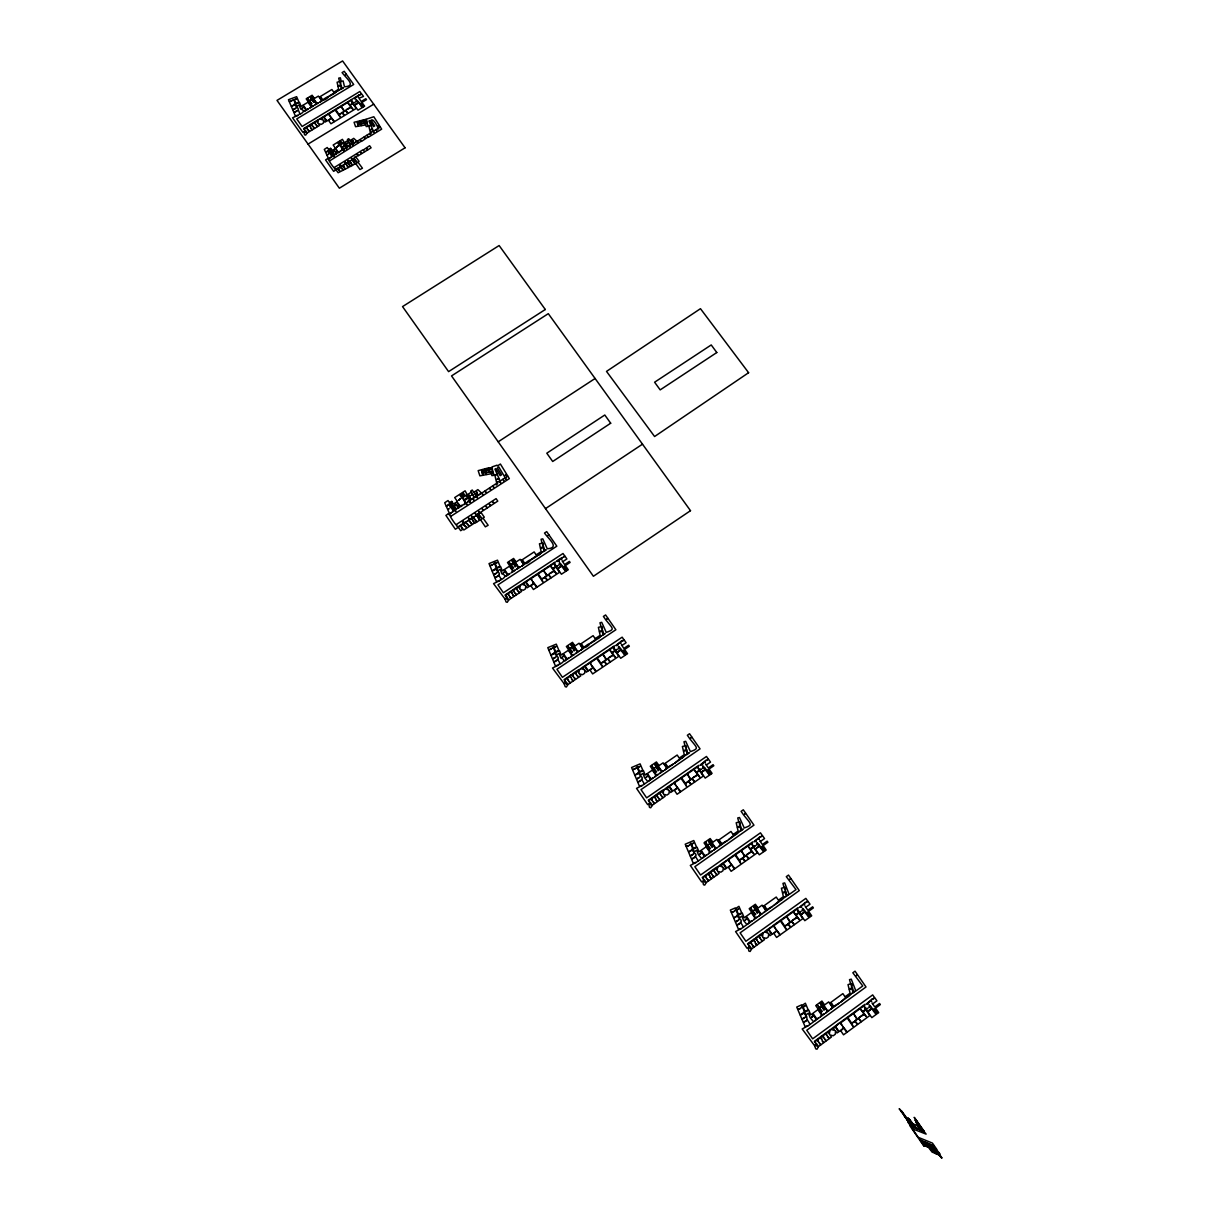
<?xml version="1.0" encoding="UTF-8"?>
<svg xmlns="http://www.w3.org/2000/svg" width="1219" height="1219" viewBox="0 0 1219 1219"><rect width="100%" height="100%" fill="white"/><g stroke="black" fill="none" stroke-linecap="round" stroke-linejoin="round"><path stroke-width="1.5" d="M750.584 907.683L755.384 904.269L757.73 907.683L755.643 906.037L753.647 906.586L755.155 909.374L754.271 910.014L755.46 909.831L757.258 913.229L757.913 912.757L754.332 907.561L755.521 906.707L760.61 914.098L758.827 916.139L762.942 913.214L760.976 913.915L757.289 908.582L762.104 905.153L765.791 910.486L763.81 912.589L766.385 910.745L763.307 906.281L763.932 905.824L766.827 910.441L772.937 906.083L767.025 909.526L764.283 905.565L776.229 897.047L778.971 901.009L773.715 905.519L780.648 900.582L778.758 899.942L783.39 896.635L782.552 893.07L785.524 892.46L786.255 895.858C782.796 899.287 792.06 892.247 786.834 895.447L785.874 891.379L782.415 892.476L781.425 888.224L784.442 887.447C784.975 894.396 786.727 886.716 783.924 887.097L782.948 883.348L784.701 882.906L789.181 894.487L796.022 889.611L786.301 876.644L788.495 875.074L790.704 878.259L789.836 879.478L790.979 878.655L799.283 890.601L740.116 932.84L745.891 941.281L805.85 898.388L807.542 900.841L806.277 902.487L807.968 901.283L809.995 904.193L806.14 906.951L805.21 906.448L807.847 910.243L812.616 906.814L813.363 907.911L808.608 911.324L811.686 915.789L810.742 916.475L807.648 912.01L806.993 912.482L810.361 916.658L809.401 917.343L804.799 910.73L804.525 911.797L809.157 917.572L804.814 920.68L799.283 912.681L800.853 911.568L798.506 911.492L797.5 910.044L798.11 907.606L773.014 925.556L775.177 928.269L774.019 925.571L780.404 921.015L786.026 929.168L784.975 926.364L787.687 924.413L784.67 925.922L780.983 920.589L797.196 908.993L798.216 912.01L799.39 912.147L795.885 914.661L793.904 912.604L796.997 917.084L792.35 920.421L797.241 917.572L799.359 919.675L796.129 915.027L798.948 913.016L802.833 918.623L794.483 924.611L791.451 921.061L794.102 924.886L790.918 927.171L787.794 923.682L790.445 927.507L780.358 934.744L775.589 928.863L779.886 935.095L776.594 937.441L773.928 933.571L776.229 931.24L772.13 934.181L768.778 929.335C781.592 919.705 759.483 934.653 765.075 931.971L767.68 933.068L766.751 930.783L768.366 929.625L771.718 934.47L770.103 935.628L768.64 933.495L768.427 936.832L766.309 938.356L763.064 937.487L764.542 939.62L762.667 940.961L760.747 939.148L762.225 941.281L759.605 943.156L757.685 941.342L759.163 943.476L757.197 944.877L755.262 943.079L756.725 945.228L754.241 947.011L752.352 945.167L753.814 947.3L751.681 948.839L749.822 946.142L748.42 947.148L751.407 949.327L750.142 951.475L748.893 951.125L748.161 947.91L746.973 948.199L735.575 931.56L741.655 928.406L738.409 929.137L736.885 925.541L740.238 923.164L736.657 925.008L735.514 922.326L738.577 920.132L735.27 921.747L733.808 918.288L736.261 916.52L733.548 917.663L731.4 912.604L734.051 911.446L731.217 912.193L730.333 910.09L735.133 907.987L735.438 908.688L738.912 906.326L741.701 912.863L738.424 914.235L736.733 910.273L738.729 908.917L736.55 909.862L736.215 909.069L734.646 910.684L736.215 910.502L737.952 914.54L736.566 915.515L739.659 918.623C737.83 920.04 741.929 918.44 741.182 921.777L740.497 922.265L743.24 926.608L742.508 927.781L746.973 924.596L743.544 920.497L741.899 916.079L739.674 917.709L738.013 915.179L742.356 913.229L744.154 917.785L745.815 916.597L746.866 918.136L745.022 920.177L747.171 918.654L749.502 922.036L747.719 924.078L752.367 920.756L750.051 921.625L746.348 916.231L751.315 912.681L755.033 918.075L753.388 920.025L757.913 916.795L755.506 917.724L754.012 915.545L755.689 914.357L753.19 911.446L753.723 910.41L752.885 911.004L751.681 909.923L752.58 911.218L751.483 911.995L749.213 908.704L750.31 907.926L751.513 909.008L750.614 907.698M705.405 841.887L710.174 838.535L712.505 841.902L710.433 840.272L708.452 840.805L709.93 843.563L709.047 844.188L710.235 844.005L712.003 847.373L712.658 846.915L709.123 841.78L710.311 840.942L715.34 848.226L713.557 850.252L717.671 847.357L715.705 848.058L712.064 842.786L716.879 839.419L720.52 844.691L718.54 846.748L721.115 844.95L718.067 840.531L718.692 840.089L721.557 844.645L727.652 840.348L721.739 843.731L719.042 839.83L730.973 831.449L733.67 835.35L728.429 839.8L735.362 834.939L733.488 834.299L738.104 831.053L737.297 827.533L740.238 826.939L740.954 830.291C737.495 833.674 746.759 826.741 741.533 829.88L740.603 825.888L737.16 826.954L736.185 822.749L739.202 822.002C739.689 828.859 741.457 821.271 738.684 821.636L737.724 817.949L739.476 817.507L744.26 827.975C753.418 824.654 751.117 824.471 743.56 814.871L741.106 811.336L743.3 809.797L745.479 812.951L744.611 814.14L745.754 813.332L753.952 825.141L694.845 866.694L700.559 875.013L760.443 832.836L762.134 835.259L760.854 836.874L762.545 835.685L764.542 838.565L760.702 841.278L759.772 840.775L762.378 844.523L767.132 841.156L767.894 842.253L763.124 845.605L766.172 850.009L765.227 850.679L762.18 846.276L761.525 846.748L764.846 850.862L763.902 851.548L759.346 845.011L759.056 846.062L763.643 851.761L759.315 854.824L753.845 846.931L755.399 845.818L753.068 845.742L752.077 844.31L752.687 841.902L727.621 859.563L729.77 862.244L728.627 859.578L735.011 855.098L740.573 863.143L739.522 860.385L742.249 858.466L739.217 859.944L735.59 854.687L751.788 843.274L752.778 846.26L753.936 846.382L750.447 848.866L748.496 846.839L751.544 851.258L746.897 854.534L751.773 851.731L753.875 853.818L750.691 849.232L753.51 847.251L757.349 852.782L748.999 858.679L745.998 855.159L748.618 858.953L745.434 861.208L742.356 857.734L744.977 861.528L734.889 868.659L730.166 862.823L734.417 868.979L731.141 871.311L728.505 867.486L730.79 865.185L726.692 868.08L723.385 863.281C736.2 853.818 714.105 868.522 719.698 865.886L722.288 866.968L721.374 864.698L722.989 863.57L726.295 868.37L724.68 869.497L723.233 867.395L723.004 870.686L720.886 872.179L717.671 871.311L719.119 873.429L717.26 874.739L715.355 872.941L716.802 875.059L714.197 876.903L712.292 875.105L713.74 877.223L711.789 878.594L709.869 876.827L711.317 878.929L708.818 880.697L706.959 878.869L708.407 880.987L706.273 882.495L704.445 879.828L703.043 880.819L706.014 882.967L704.734 885.101L703.485 884.75L702.784 881.566L701.595 881.84L690.32 865.414L696.399 862.305L693.169 863.037L691.661 859.486L695.013 857.14L691.432 858.938L690.32 856.302L693.382 854.153L690.076 855.738L688.628 852.31L691.097 850.588L688.385 851.7L686.267 846.702L688.918 845.559L686.099 846.291L685.215 844.218L693.779 840.531L696.521 846.992L693.261 848.333L691.584 844.417L693.581 843.076L691.417 844.005L691.082 843.228L689.512 844.828L691.082 844.645L692.773 848.622L691.402 849.582L694.464 852.66C692.636 854.047 696.719 852.477 695.958 855.768L695.287 856.241L697.984 860.538L697.253 861.711L701.717 858.572L698.319 854.519L696.704 850.146L694.495 851.761L692.849 849.247L697.161 847.342L698.944 851.837L700.59 850.679L701.626 852.188L699.797 854.214L701.946 852.706L704.247 856.043L702.449 858.054L707.096 854.793L704.78 855.647L701.123 850.313L706.106 846.824L709.763 852.142L708.132 854.062L712.643 850.892L710.25 851.807L708.757 849.643L710.433 848.47L707.965 845.605L708.498 844.584L706.471 844.112L709.443 848.424L708.361 849.186L704.033 842.893L705.115 842.131L706.304 843.198L705.42 841.902M545.502 508.613L642.504 444.173M498.205 441.811L595.101 378.484M368.641 126.273L370.698 124.963L368.946 121.062L369.799 120.59L373.532 126.593L374.751 125.892L371.125 120.148C373.989 117.618 380.343 131.987 377.6 128.635L376.138 129.519L376.808 131.027L375.848 129.702L373.41 131.195C376.381 134.06 370.713 131.256 373.334 130.829L372.496 128.985L370.698 129.854L372.298 128.544L370.85 125.298L368.946 126.471L370.378 132.642C373.212 129.092 369.951 137.168 369.723 133.45L366.965 135.172L367.894 136.482M359.742 139.682L357.457 141.114L358.02 142.516L357.152 141.297L356.238 141.861L356.695 141.038L353.723 138.356L350.584 140.322L351.941 143.141L348.725 138.707L347.43 139.499L350.005 143.994L348.954 142.501L348.055 143.05L347.628 140.657L344.307 142.684L342.417 139.347L340.375 140.596L342.356 143.385C346.44 141.907 339.583 146.234 340.01 140.825L337.876 142.135C342.189 143.705 338.973 147.042 339.339 145.213L337.358 142.44L333.168 145.015L335.134 147.789C337.084 147.316 330.974 152.954 330.486 148.108L331.492 150.501L328.917 149.008L330.699 150.988L330.212 151.705L328.536 150.745L329.145 152.345L327.027 151.232L329.023 150.028L327.225 147.514L324.3 149.404L325.549 152.131L326.753 151.842L325.702 152.466L326.768 154.798L328.17 154.417L326.936 155.163L328.399 158.348L330.227 157.754L328.383 159.704L327.591 158.592L325.564 159.933L333.656 171.33L335.697 170.081L334.875 168.923L335.819 169.411C338.577 167.079 339.827 167.232 341.442 167.186L343.347 169.852L339.888 167.445L338.272 168.435L339.705 171.056L337.968 168.618L336.033 169.791L338.135 172.732L348.116 167.689L346.211 164.184L348.527 167.445L350.097 166.47L348.223 162.935L350.737 166.485L352.276 165.555L350.173 161.777L352.672 165.296L354.82 163.986L352.657 160.222L355.186 163.757L357.076 162.599L355.902 163.773L359.971 169.532L362.454 168.222L357.914 162.097L359.087 161.38L356.222 157.464C352.672 157.769 354.912 156.733 358.249 155.758L357.228 154.341L358.645 155.514L361.632 153.67L360.626 152.268L361.997 153.442L364.588 151.842L363.582 150.455M366.629 135.385L364.131 136.939L365.045 138.219L363.719 137.214L360.108 139.454L360.992 140.703M365.014 151.583L367.696 149.922L366.721 148.535L368.138 149.647L371.094 147.819L369.616 145.716L363.689 149.739M363.064 149.739L334.387 167.414C336.139 171.407 326.494 157.921 329.785 160.786L360.961 141.374M367.894 137.137L361.51 141.434M368.428 137.214L381.669 129.138L380.298 126.989L378.88 127.843L380.115 126.685L379.383 125.527L377.981 126.38L379.109 125.085L373.822 116.75L366.294 119.203L366.98 121.397M308.041 144.116L373.7 104.194M307.508 98.023L312.11 95.234L314.182 98.145L312.293 96.728L310.403 97.154L311.698 99.516L310.845 100.034L311.973 99.897L314.152 102.396L310.997 97.977L312.155 97.291L316.62 103.554C310.175 107.927 322.898 100.522 316.97 103.417L313.74 98.876L318.372 96.088L321.603 100.613L319.683 102.335L322.166 100.842L320.064 96.682C320.78 107.043 336.459 90.115 322.791 99.821L320.399 96.469L331.888 89.52L334.296 92.873C318.89 102.213 340.345 90.465 334.661 92.705L334.143 91.989L338.608 89.292L337.968 86.29L340.756 85.818L341.305 88.682C337.953 91.501 346.866 85.757 341.869 88.347L341.122 84.934L337.861 85.787L337.084 82.206L339.949 81.612C340.253 87.524 341.99 80.881 339.476 81.307L338.699 78.138L340.36 77.803L341.213 81.338L343.133 80.942L344.489 86.762C357.091 86.061 345.861 78.031 342.097 72.576L344.215 71.296L346.166 74.009L345.297 74.999L346.409 74.344L353.693 84.492L296.735 118.929L302.114 126.486L359.834 91.516L361.327 93.604L360.077 94.96L361.708 93.97L363.475 96.438L358.935 98.267L361.235 101.482L365.822 98.693L366.492 99.623L361.906 102.411L364.618 106.19L363.704 106.739L360.992 102.96L363.353 106.906L362.424 107.455L358.371 101.847L362.18 107.638L358.005 110.182L353.129 103.386L354.638 102.472L352.459 102.381L351.575 101.147L352.23 99.105L328.063 113.763L329.983 116.049L329.008 113.778L335.149 110.06L340.101 116.978L339.217 114.616L341.838 113.032L338.958 114.251L335.713 109.725L351.331 100.263L352.154 102.807L353.251 102.945L349.868 104.986L348.116 103.234L350.828 107.028L346.348 109.756L351.026 107.455L352.931 109.253L350.097 105.306L352.809 103.661L356.238 108.43L348.192 113.306L345.495 110.274L347.811 113.535L344.748 115.394L341.975 112.407L344.307 115.668L334.585 121.58L330.349 116.552L334.128 121.854L330.958 123.774L328.612 120.483L330.852 118.578L326.905 120.971L323.964 116.841C336.368 108.933 314.959 121.275 320.399 119.005L322.791 119.965L322.014 118.03L323.568 117.085L326.509 121.199L324.955 122.144L323.675 120.346L323.34 123.134L321.298 124.368L318.311 123.591L319.607 125.405L317.809 126.486L316.087 124.932L317.382 126.746L314.852 128.285L313.131 126.73L314.426 128.544L312.536 129.686L310.799 128.147L312.079 129.961L309.687 131.423L307.996 129.839L309.291 131.652L307.218 132.917L305.603 130.631L304.247 131.439L306.959 133.313L305.695 135.096L304.537 134.791L303.973 132.079L302.845 132.292L292.545 117.786L298.35 115.241L295.288 115.805L293.992 112.773L297.223 110.822L293.809 112.3L292.85 110.045L295.79 108.262L292.636 109.558L291.402 106.632L293.764 105.2L291.173 106.114L289.36 101.832L291.89 100.903L289.208 101.482L288.461 99.714L296.628 96.697L298.99 102.228L295.882 103.325L294.434 99.973L296.354 98.861L292.469 100.293L293.947 100.156L295.409 103.569L294.084 104.362L296.872 107.013C295.074 108.201 298.899 106.815 298.167 109.68L299.889 113.763C296.095 116.14 308.559 111.34 300.697 109.085L299.051 104.91L296.918 106.251L295.455 104.103L299.584 102.533L301.093 106.388L302.678 105.413L303.607 106.723L301.809 108.4L303.881 107.15L305.939 110.03C299.28 114.632 313.329 106.205 306.457 109.695L303.196 105.124L307.996 102.228L311.256 106.8C304.979 111.219 318.708 102.899 311.714 106.51L310.403 104.666L312.003 103.691L309.778 101.223L310.327 100.354L308.437 99.928L311.089 103.63L310.037 104.27L306.182 98.861L307.234 98.221L308.3 99.15L307.523 98.038M366.873 122.449L365.944 122.692L367.01 122.86M366.736 122.007L368.092 126.334L366.203 126.547L365.41 122.89L362.896 123.363L364.938 123.424L365.258 125.008L361.586 125.648L361.205 124.14C364.877 123.073 357.548 124.262 360.748 124.231L361.114 125.74L358.721 126.151L358.31 124.704L359.315 124.048L357.609 124.384L358.157 126.258L355.567 126.715L354.074 122.281L356.817 121.595L357.243 123.089L359.011 122.677L357.365 121.458L359.91 120.833L360.214 122.068C357.472 123.165 364.511 121.29 360.656 121.961L360.336 120.727L362.942 120.071L362.561 121.854L366.416 120.971M365.913 119.34L363.384 119.965L363.75 121.245L366.31 120.635M902.182 1112.155L904.513 1115.72L900.628 1110.92M904.437 1116.101L906.86 1119.301L904.056 1115.553M916.764 1120.825L914.174 1117.335L924.109 1131.202M916.917 1121.19L923.575 1130.988M908.993 1119.484L908.064 1118.143M909.13 1119.072L913.458 1125.442M909.618 1119.697L915.56 1127.956M909.481 1120.2L912.726 1125.152M906.906 1119.697L908.764 1122.181L906.555 1119.194M910.669 1121.632L907.82 1118.052L911.629 1122.059M910.471 1121.907L911.309 1122.211M911.736 1122.409L917.16 1128.916M913.854 1124.223L916.84 1125.335L920.391 1130.165M919.202 1128.672L920.299 1129.099L918.516 1126.249L921.442 1130.196M924.063 1131.582L909.664 1125.442L921.274 1142.34L923.819 1145.357L926.806 1146.622C922.585 1140.603 928.969 1149.563 927.11 1145.799M916.779 1128.383L919.705 1129.495M911.324 1126.341L908.079 1122.288L911.629 1126.798M932.124 1145.22L919.964 1139.841L924.779 1143.651M922.295 1142.614L920.894 1140.588M924.231 1143.422L922.829 1141.395M934.272 1146.835L933.586 1145.814M927.949 1145.25L925.754 1142.218M935.156 1148.1L939.94 1153.814L938.249 1153.098M921.96 1142.904L924.292 1146.302L921.488 1142.432M922.966 1142.904L921.564 1140.862M925.968 1144.153L924.672 1142.142L931.971 1145.159L933.617 1147.734M922.813 1143.376L924.413 1145.601M924.871 1144.23L926.379 1146.424M926.608 1144.961L932.047 1152.001L935.4 1153.448M928.482 1145.921L932.946 1152.397M933.404 1148.146L936.786 1149.365L934.638 1146.256L932.535 1145.388L934.257 1145.723L932.444 1143.102L918.227 1137.327L912.33 1128.748L926.12 1134.112L923.697 1131.034M923.591 1143.712L925.099 1145.89M933.404 1149.761L928.04 1143.529M933.525 1149.807L934.882 1150.386M936.893 1151.285L936.36 1151.345M938.737 1153.311L941.997 1158.05L935.933 1150.873M932.855 1149.852L933.906 1152.062L927.903 1143.483M933.724 1150.218L929.67 1144.595M935.186 1150.843L933.739 1149.898M936.954 1153.403L931.636 1145.662M938.462 1154.774L935.522 1153.494L932.535 1149.395M921.579 1130.242L916.109 1122.364L918.836 1125.975M932.672 1145.449L933.541 1146.454M933.571 1147.567L934.805 1148.968M925.48 1143.422L923.773 1141.776L924.398 1142.98M935.323 1148.938L936.055 1150.005L935.491 1149.258M936.482 1150.675L941.342 1157.745L934.379 1148.831M922.417 1130.942L920.543 1130.226M929.762 1144.626L936.39 1153.875M925.038 1142.294L928.604 1147.369M914.082 1127.743L910.334 1121.815L904.788 1116.162L912.802 1127.24M913.854 1127.651L909.1 1121.343M922.219 1141.136L923.621 1143.178L921.564 1140.496M925.663 1146.134L924.048 1143.894L925.556 1146.089M752.093 911.568L754.698 914.296L753.601 915.073L751.757 911.797M818.665 1008.494L821.301 1011.282L820.219 1012.075L818.33 1008.738M902.09 1111.911L901.481 1111.088L901.938 1111.774M902.334 1112.277L905.717 1116.68L899.18 1108.711L902.791 1112.475M922.234 1130.501L915.027 1119.956L919.08 1126.204M935.156 1148.877L934.485 1147.826L934.988 1148.801M814.673 1045.826L815.74 1048.873L817.004 1049.224L818.269 1047.014L815.237 1044.82L816.654 1043.784L818.528 1046.527L820.677 1044.957L819.183 1042.778L821.088 1044.653L823.587 1042.824L822.094 1040.645L824.059 1042.474L826.025 1041.026L824.532 1038.862L826.467 1040.706L829.088 1038.786L827.594 1036.607L829.545 1038.451L831.404 1037.079L829.91 1034.916L833.186 1035.784L835.305 1034.23L835.487 1030.832L836.981 1032.996L838.596 1031.807L835.198 1026.87L833.567 1028.059L834.527 1030.39L830.703 1029.4L839.327 1023.091L835.594 1026.566L839.007 1031.518L843.121 1028.501L840.82 1030.893L843.533 1034.824L846.824 1032.417L842.451 1026.063L847.296 1032.066L857.399 1024.646L854.702 1020.745L857.871 1024.31L861.056 1021.964L858.359 1018.063L861.452 1021.69L869.802 1015.549L865.856 1009.835L863.037 1011.907L866.313 1016.631L864.164 1014.482L859.258 1017.408L863.921 1013.995L860.766 1009.439L862.778 1011.526L866.282 1008.951L865.094 1008.814L864.058 1005.736L847.83 1017.621L851.563 1023.046L854.61 1021.492L851.883 1023.488L852.965 1026.352L847.235 1018.048L840.851 1022.726L842.039 1025.469L839.83 1022.711L864.957 1004.319L864.362 1006.818L865.383 1008.296L867.76 1008.357L866.191 1009.5L871.814 1017.636L876.156 1014.452C867.425 1003.77 873.49 1008.143 876.415 1014.223L877.375 1013.522L873.947 1009.271L874.602 1008.799L877.756 1013.324L878.701 1012.623L875.562 1008.098L880.331 1004.593L879.554 1003.481L874.785 1006.97L872.103 1003.13L873.048 1003.633L876.903 1000.814L874.846 997.843L873.154 999.077L874.419 997.401L872.682 994.902L812.646 1038.832L806.765 1030.238L866.008 986.979L857.566 974.819L856.424 975.657L857.292 974.423L855.037 971.177L852.843 972.777L862.732 985.973L855.875 990.971L851.273 979.162L849.506 979.634L850.527 983.443C853.361 983.078 851.624 990.879 851.045 983.809L848.013 984.602L849.049 988.944L852.523 987.817L853.513 991.961C858.755 988.67 849.475 995.893 852.934 992.373L852.172 988.914L849.201 989.554L850.07 993.18L845.422 996.563L847.327 997.203L840.394 1002.277L845.636 997.645L842.862 993.622L830.901 1002.353L833.674 1006.376L839.601 1002.841L833.491 1007.305L830.55 1002.612L829.91 1003.069L833.049 1007.625L830.474 1009.515L832.44 1007.366L828.691 1001.927L823.876 1005.446L827.625 1010.871L829.606 1010.14L825.492 1013.157L827.259 1011.054L822.078 1003.542L820.89 1004.41L824.532 1009.713L823.876 1010.185L822.048 1006.711L820.844 1006.909L821.728 1006.269L820.189 1003.42L822.2 1002.856L823.663 1004.989L824.303 1004.532L821.911 1001.058L817.126 1004.547L818.056 1005.904L816.837 1004.806L815.755 1005.599L818.056 1008.951L819.153 1008.143L818.543 1006.604L820.6 1007.763L819.762 1008.372L822.292 1011.328L820.631 1012.547L822.155 1014.772L824.577 1013.812L820.037 1017.134L821.667 1015.122L817.903 1009.652L812.905 1013.294L816.684 1018.764L819.016 1017.88L814.353 1021.278L816.136 1019.191L813.774 1015.747L811.61 1017.316L813.439 1015.214L812.372 1013.659L810.711 1014.878L808.867 1010.231L804.525 1012.227L806.216 1014.817L808.426 1013.141L810.132 1017.636L813.622 1021.812L809.142 1025.072L809.858 1023.869L807.069 1019.45L806.658 1016.372L805.805 1016.798L806.201 1015.732L803.062 1012.578L804.449 1011.572L802.681 1007.473L801.096 1007.671L802.666 1006.01L803.001 1006.818L805.18 1005.843L803.184 1007.244L804.921 1011.267L808.212 1009.865L805.363 1003.207L801.873 1005.629L801.569 1004.898L796.738 1007.062L797.653 1009.195L800.502 1008.433L797.836 1009.622L800.03 1014.787L802.772 1013.614L800.304 1015.412L801.812 1018.947L805.134 1017.286L802.056 1019.526L803.23 1022.253L806.81 1020.364L803.458 1022.802L805.028 1026.474L808.273 1025.712L802.178 1028.958L814.673 1045.826M652.013 805.683L650.733 807.77L649.498 807.42L648.813 804.296L647.624 804.555L636.531 788.358L642.581 785.326L639.365 786.026L637.887 782.522L641.24 780.221L637.674 782.004L636.577 779.398L639.64 777.28L636.348 778.834L634.916 775.467L637.385 773.775L634.672 774.857L632.6 769.936L635.251 768.823L632.432 769.524L631.579 767.498L640.112 763.871L642.809 770.24L639.548 771.566L637.903 767.711L639.899 766.385L637.735 767.3L637.415 766.538L635.846 768.092L637.4 767.924L639.061 771.84L637.689 772.785L640.722 775.817C638.893 777.189 642.946 775.634 642.184 778.88L641.514 779.352L644.165 783.588L643.434 784.731L647.899 781.653L644.546 777.661L642.962 773.349L640.752 774.934L639.122 772.465L643.434 770.591L645.171 775.025L646.832 773.882L647.853 775.375L646.009 777.356L648.158 775.878L650.428 779.185L648.63 781.15L653.277 777.951L650.961 778.773L647.365 773.532L652.333 770.103L655.944 775.345L654.298 777.234L658.809 774.126L656.416 775.01L654.953 772.892L656.63 771.749L654.192 768.915L654.725 767.894L652.714 767.437L655.654 771.688L654.557 772.435L650.291 766.233L651.373 765.486L652.546 766.538L651.677 765.258L656.432 761.951L658.732 765.273L656.675 763.673L654.694 764.191L656.157 766.903L655.273 767.513L656.462 767.345L658.199 770.652L658.854 770.21L655.365 765.151L656.553 764.328L661.506 771.505L659.723 773.501L663.822 770.667L661.871 771.353L658.29 766.141L663.09 762.835L666.671 768.031L664.705 770.058L667.265 768.29L664.264 763.932L664.904 763.505L667.707 767.985L673.802 763.78L667.905 767.101L665.239 763.246L677.17 755.033L679.821 758.873L674.579 763.246L681.497 758.477L679.638 757.852L684.255 754.652L683.478 751.194L686.404 750.614L687.089 753.921C683.646 757.228 692.88 750.432 687.668 753.525L686.769 749.578L683.341 750.614L682.396 746.485L685.398 745.738C685.855 752.519 687.638 745.007 684.88 745.403L683.966 741.746L685.703 741.32L690.396 751.635C699.432 748.375 697.344 748.298 689.771 738.744L687.364 735.255L689.543 733.747L691.706 736.855L690.838 738.013L691.965 737.236L700.056 748.877L641.011 789.622L646.634 797.851L706.471 756.466L708.117 758.858L706.852 760.443L708.529 759.269L710.509 762.119L706.67 764.77L705.755 764.283L708.315 767.97L713.069 764.679L713.816 765.745L709.062 769.037L712.064 773.379L711.119 774.035L708.102 769.707L707.447 770.149L710.738 774.217L709.778 774.888L705.298 768.442L705.009 769.479L709.534 775.101L705.207 778.103L699.813 770.317L701.382 769.235L699.051 769.159L698.076 767.741L698.7 765.38L673.665 782.705L675.768 785.341L674.656 782.72L681.025 778.316L686.51 786.255L685.489 783.527L688.202 781.653L685.2 783.101L681.604 777.905L697.786 766.721L698.761 769.661L699.919 769.783L696.415 772.206L694.495 770.21L697.512 774.568L692.864 777.798L697.725 775.055L699.813 777.112L696.674 772.572L699.477 770.637L703.272 776.092L694.937 781.882L691.965 778.408L694.54 782.141L691.371 784.35L688.324 780.937L690.899 784.67L680.827 791.664L676.179 785.92L680.354 791.984L677.078 794.255L674.488 790.491L676.774 788.236L672.69 791.07L669.429 786.346C682.229 777.052 660.149 791.497 665.726 788.906L668.302 789.973L667.402 787.733L669.018 786.621L672.279 791.36L670.663 792.472L669.231 790.4L668.987 793.63L666.884 795.093L663.685 794.239L665.117 796.327L663.258 797.607L661.368 795.839L662.801 797.912L660.195 799.725L658.321 797.957L659.753 800.03L657.803 801.386L655.883 799.634L657.315 801.721L654.832 803.443L652.988 801.645L654.42 803.732L652.287 805.21L650.474 802.59L649.072 803.565L652.013 805.683M564.214 683.813L565.174 686.663L566.408 686.998L567.688 684.971L564.793 682.884L566.195 681.954L567.963 684.514L570.096 683.082L568.694 681.04L570.507 682.792L572.991 681.131L571.589 679.09L573.463 680.812L575.414 679.501L574.012 677.459L575.856 679.196L578.461 677.444L577.059 675.402L578.903 677.139L580.762 675.89L579.375 673.863L582.53 674.701L584.632 673.284L584.907 670.13L586.309 672.157L587.924 671.075L584.739 666.443L583.124 667.524L583.992 669.719L581.448 668.652C575.886 671.181 597.919 657.148 585.135 666.183L588.32 670.8L592.419 668.058L590.118 670.237L592.647 673.924L595.923 671.715L591.84 665.787L596.396 671.41L606.452 664.629L603.923 660.972L606.91 664.309L610.094 662.176L607.565 658.519L610.475 661.917L618.795 656.31L615.092 650.961L612.288 652.851L615.351 657.285L613.309 655.273L608.449 657.925L613.096 654.801L610.14 650.55L612.045 652.5L615.534 650.154L614.376 650.017L613.447 647.137L597.295 658.001L600.799 663.075L603.801 661.673L601.089 663.502L602.079 666.153L596.716 658.397L590.362 662.664L591.444 665.224L589.371 662.633L614.361 645.841L613.721 648.142L614.681 649.529L616.982 649.605L615.412 650.656L620.7 658.275L625.012 655.365L620.578 649.864L620.867 648.858L625.271 655.152L626.216 654.512L623 650.535L623.656 650.093L626.596 654.329L627.541 653.689L624.6 649.453L629.339 646.253L628.623 645.217L623.869 648.401L621.37 644.805L622.269 645.278L626.109 642.703L624.174 639.929L622.498 641.057L623.778 639.503L622.147 637.171L562.431 677.307L556.931 669.277L615.869 629.751L607.961 618.368L606.818 619.13L607.702 617.987L605.599 614.955L603.405 616.418L605.767 619.831C613.355 629.309 615.092 629.217 606.27 632.402L601.714 622.33L599.977 622.741L600.86 626.292C603.573 625.911 601.775 633.255 601.363 626.642L598.377 627.343L599.276 631.381L602.689 630.375L603.542 634.23C608.738 631.244 599.519 637.827 602.963 634.611L602.323 631.381L599.398 631.945L600.159 635.328L595.542 638.421L596.091 639.228C601.988 636.714 579.787 650.108 595.71 639.426L593.104 635.663L581.219 643.632L583.81 647.411C598.011 636.105 581.722 655.609 580.869 643.876L583.17 648.569L580.61 650.276L582.591 648.31L579.086 643.221L574.286 646.436L577.791 651.525L579.741 650.87L575.642 653.613L577.425 651.677L572.58 644.653L571.391 645.445L574.804 650.397L574.149 650.839L572.458 647.594L571.284 647.761L572.168 647.167L570.751 644.516L572.717 644.013L574.728 645.598L572.488 642.337L567.719 645.521L568.603 646.801L567.444 645.765L566.363 646.497L570.538 652.561L571.62 651.83L568.755 647.67L570.736 648.127L570.202 649.117L572.58 651.891L570.919 653.003L572.351 655.075L574.728 654.222L570.233 657.239L571.863 655.411L568.344 650.276L563.376 653.597L566.911 658.732L569.197 657.925L564.565 661.033L566.363 659.113L564.153 655.898L562.005 657.331L563.848 655.395L562.843 653.948L561.197 655.045L559.521 650.717L555.224 652.531L556.809 654.938L559.018 653.414L560.862 658.092C569.745 660.469 554.858 666.93 560.115 663.395L557.525 659.25L558.211 658.809C559.079 655.761 554.904 657.117 556.778 655.807L553.807 652.835L555.178 651.921L553.563 648.081L552.009 648.249L553.578 646.74L556.047 646.603L554.066 647.883L555.651 651.647L558.896 650.367L556.291 644.15L547.788 647.655L548.611 649.636L551.415 648.965L548.779 650.047L550.79 654.847L553.487 653.795L551.034 655.441L552.405 658.732L555.681 657.239L552.634 659.281L553.7 661.826L557.251 660.104L553.914 662.344L555.331 665.757L558.531 665.086L552.497 668.027L564.214 683.813M505.108 599.169L506.037 601.957L507.256 602.308L508.552 600.312L505.687 598.255L507.089 597.34L508.826 599.855L510.944 598.453L509.572 596.457L511.355 598.179L513.839 596.548L512.468 594.537L514.311 596.228L516.262 594.948L514.89 592.952L516.704 594.659L519.309 592.937L517.938 590.941L519.751 592.647L521.61 591.428L520.239 589.417L523.362 590.255L525.465 588.868L525.77 585.775L527.141 587.771L528.756 586.705L525.618 582.164L524.002 583.215L524.856 585.364L522.341 584.312C516.765 586.796 538.798 573.052 526.014 581.89L529.153 586.446L533.236 583.749L530.935 585.897L533.434 589.524L536.71 587.36L532.673 581.524L537.168 587.055L547.209 580.427L544.725 576.831L547.681 580.122L550.851 578.035L548.367 574.439L551.232 577.776L559.536 572.29L555.894 567.033L553.091 568.877L556.108 573.235L554.096 571.254L549.251 573.844L553.883 570.797L550.988 566.591L552.847 568.526L556.336 566.226L555.194 566.088L554.279 563.269L538.158 573.89L541.617 578.888L544.603 577.516L541.891 579.299L542.851 581.92L537.579 574.271L531.24 578.446L532.292 580.96L530.25 578.431L555.209 561.989L554.554 564.26L555.498 565.616L557.784 565.707L556.23 566.728L561.41 574.225L565.723 571.376L561.365 565.951L561.654 564.976L565.982 571.178L566.926 570.538L563.757 566.622L564.412 566.195L567.307 570.37L568.252 569.745L565.357 565.57L570.096 562.431L569.38 561.41L564.641 564.534L562.188 560.984L563.071 561.456L566.896 558.942L565.006 556.199L563.315 557.312L564.61 555.788L563.01 553.502L503.371 592.769L497.962 584.861L556.809 546.188L549.038 534.973L547.895 535.72L548.779 534.608L546.706 531.621L544.512 533.053C548.398 538.92 560.39 547.849 547.255 548.779L542.79 538.859L541.068 539.255L541.922 542.76C544.603 542.364 542.79 549.601 542.425 543.095L539.438 543.781L540.307 547.742L543.704 546.767L544.527 550.561C549.708 547.636 540.505 554.081 543.964 550.927L543.339 547.758L540.428 548.306L541.16 551.628L536.543 554.645L537.091 555.437C542.973 552.984 520.803 566.104 536.71 555.651L534.151 551.933L522.265 559.734L524.825 563.452C538.996 552.375 522.738 571.498 521.915 559.978L524.185 564.58L521.625 566.256L523.606 564.336L520.147 559.323L515.363 562.462L518.822 567.475C524.962 564.214 511.782 572.534 518.456 567.627L513.687 560.71L512.498 561.487L515.85 566.363L515.21 566.789L513.549 563.605L512.376 563.772L513.26 563.193L511.858 560.572L513.824 560.085L515.82 561.639L513.61 558.439L508.856 561.563L509.71 562.812L508.567 561.791L507.485 562.508L511.599 568.481L512.681 567.764L509.862 563.666L511.828 564.123L511.279 565.098L513.641 567.825L511.98 568.907L513.382 570.964C520.635 566.896 506.434 576.252 512.909 571.269L509.435 566.226L504.483 569.471L507.942 574.53C515.073 570.599 500.537 580.061 507.409 574.911L505.23 571.726L503.081 573.143L504.925 571.254L503.95 569.806L502.304 570.888L500.659 566.637L496.377 568.404L497.946 570.782L500.14 569.273L501.938 573.89C510.761 576.282 495.874 582.545 501.177 579.101L498.617 575.018L499.302 574.576C500.186 571.589 496.026 572.915 497.901 571.62L494.96 568.694L496.331 567.81L494.746 564.031L493.207 564.199L494.792 562.706L497.245 562.584L495.264 563.833L496.803 567.536L500.049 566.302L497.489 560.176L489.017 563.589L489.825 565.555L492.613 564.885L489.992 565.936L491.958 570.675L494.64 569.639L492.186 571.254L493.527 574.484L496.803 573.021L493.756 575.018L494.792 577.532L498.327 575.856L495.005 578.035L496.392 581.402L499.577 580.747L493.558 583.627L505.108 599.169M829.773 1030.832L829.392 1034.154L828.006 1032.127L826.132 1033.499L827.076 1035.845L825.69 1033.834L823.069 1035.754L824.014 1038.1L821.743 1035.952L830.124 1029.811L829.773 1030.832M762.957 933.495L762.561 936.741L761.189 934.76L759.33 936.101L760.245 938.401L758.873 936.421L756.268 938.295L757.182 940.596L755.81 938.615C751.453 940.321 766.721 929.64 762.957 933.495M717.58 867.379L717.168 870.579L715.812 868.629L713.953 869.939L714.852 872.21L713.496 870.244L710.89 872.088L711.789 874.373L710.448 872.408C706.091 874.099 721.343 863.585 717.58 867.379M663.624 790.354L663.182 793.508L661.856 791.588L659.997 792.868L660.881 795.108L659.54 793.173L656.934 794.986L657.818 797.226L656.492 795.291C652.15 796.952 667.387 786.636 663.624 790.354M579.345 670.069L578.888 673.147L577.577 671.258L575.718 672.507L576.572 674.701L575.277 672.812L572.671 674.564L573.524 676.758L572.229 674.854C567.902 676.454 583.109 666.458 579.345 670.069M520.239 585.699L519.751 588.731L518.471 586.857L516.612 588.091L517.45 590.24L516.17 588.381L513.565 590.103L514.403 592.251L513.123 590.392C508.826 591.946 524.002 582.164 520.239 585.699M869.513 1005.264L868.827 1007.564L871.265 1006.833L869.513 1005.264M318.357 120.239L317.854 122.951L316.666 121.275L314.868 122.357L315.63 124.308L314.441 122.616L311.912 124.155L312.689 126.09L310.677 124.292L318.738 119.416L318.357 120.239M802.635 908.536L801.919 910.806L804.342 910.075L802.635 908.536M757.197 842.847L756.466 845.072L758.888 844.371L757.197 842.847M703.165 766.309L702.434 768.503L704.856 767.802L703.165 766.309M618.795 646.756L618.048 648.889L620.441 648.234L618.795 646.756M559.597 562.904L558.851 565.006L561.228 564.351L559.597 562.904M356.42 99.973L355.674 101.847L357.975 101.284L356.42 99.973M821.332 1036.257L814.383 1041.346L815.785 1043.403L815.13 1041.559L817.263 1039.99L818.665 1042.016L817.69 1039.685L820.174 1037.857L822.048 1039.533L820.661 1037.506L821.332 1036.257M872.24 998.986L866.374 1004.045L868.568 1003.892L867.608 1003.13L870.595 1000.951L871.661 1001.622L870.991 1000.662L872.24 998.986M853.818 1014.01L856.835 1019.175C852.889 1022.391 860.279 1017.758 857.216 1018.916L853.818 1014.01M869.36 1010.124L868.827 1011.1L869.36 1010.124M870.854 1009.012L870.32 1010.002L870.854 1009.012M851.365 993.531L847.982 996.731L851.365 993.531M754.546 938.782L747.597 943.75L748.984 945.776L748.329 943.963L750.477 942.424L751.833 944.42L750.889 942.135L753.388 940.352L755.216 941.997L753.86 940.001L754.546 938.782M805.378 902.395L799.512 907.332L801.691 907.195L800.746 906.448L803.732 904.315L804.784 904.986L804.113 904.026L805.378 902.395M786.971 917.069L789.927 922.143C785.981 925.282 793.356 920.772 790.293 921.884L786.971 917.069M802.437 913.29L801.889 914.265L802.437 913.29M803.931 912.223L803.382 913.183L803.931 912.223M784.67 896.986L781.303 900.11L784.67 896.986M744.489 856.241C740.527 859.334 747.902 854.885 744.855 855.982L741.563 851.212L744.489 856.241M756.969 847.54L756.435 848.485L756.969 847.54M758.462 846.474L757.928 847.418L758.462 846.474M709.168 872.575L702.235 877.467L703.607 879.463L702.967 877.68L705.1 876.171L706.456 878.137L705.527 875.882L708.01 874.114L709.839 875.745L708.483 873.779L709.168 872.575M759.955 836.783L754.089 841.643L756.268 841.506L755.323 840.775L758.309 838.672L759.346 839.327L758.706 838.398L759.955 836.783M739.384 831.404L736.002 834.482L739.384 831.404M655.228 795.458L648.295 800.258L649.636 802.224L649.026 800.456L651.159 798.978L652.485 800.913L651.571 798.704L654.054 796.982L655.868 798.582L654.542 796.647L655.228 795.458M705.953 760.351L700.102 765.121L702.693 764.694L701.321 764.267L704.308 762.195L705.344 762.85L704.689 761.936L705.953 760.351M687.577 774.507L690.442 779.459C686.495 782.491 693.855 778.133 690.823 779.2L687.577 774.507M702.921 770.926L702.373 771.856L702.921 770.926M704.414 769.89L703.866 770.819L704.414 769.89M685.52 755.003L682.152 758.02L685.52 755.003M448.485 513.641L445.91 515.408L455.357 529.244L457.948 527.568L457.003 526.197L458.07 526.791L462.976 523.606L466.587 527.278L462.656 524.429L460.828 525.602L462.458 528.711L460.492 525.831L458.329 527.233L460.706 530.692L463.19 529.061L463.845 530.006L471.966 524.703L469.315 520.863L472.423 524.399L474.191 523.241L472.043 519.081L474.907 523.271L476.629 522.143L473.78 517.999L477.086 521.854L479.494 520.3L477.04 515.835L479.92 520.025L482.038 518.654L480.728 520.041L485.345 526.837L488.149 525.282L482.968 518.045L484.309 517.206L481.048 512.559L479.463 513.595L478.625 511.172L480.301 512.529L483.318 510.548L482.175 508.887L483.775 510.258L487.128 508.064L485.985 506.418L487.554 507.79L490.449 505.9L489.322 504.255L490.937 505.58L493.954 503.615L492.842 501.984L494.442 503.295L497.779 501.116L496.087 498.632L456.439 524.429C458.451 529.183 447.205 512.833 450.969 516.231L509.344 478.625L507.79 476.096L506.19 477.117L507.576 475.745L506.738 474.374L505.169 475.38L506.418 473.856L500.399 464.028L497.428 465.932L496.986 465.201L491.943 466.953L492.202 467.806L488.667 467.852L489.093 469.361C491.013 466.77 493.665 469.97 492.095 469.025L487.737 470.092L488.164 467.974L485.223 468.751L485.589 470.229C489.947 469.406 482.008 471.662 485.101 470.351L484.735 468.888L481.886 469.635L482.282 471.052L483.745 471.067L481.749 471.555L481.261 469.803L478.168 470.625L479.875 475.852L482.8 475.303L482.175 473.079L484.08 472.698L482.953 473.46L483.44 475.181L486.137 474.679L485.711 472.896C482.099 472.942 490.373 471.524 486.229 472.789L486.671 474.572L490.8 473.795L490.434 471.936L488.133 471.875L490.967 471.296L491.882 475.608L494.015 475.364L492.766 471.265C491.623 465.353 492.506 479.737 496.941 473.734L494.944 469.132L495.889 468.568L500.156 475.654L501.527 474.816L497.398 468.035L498.754 466.892L506.175 479.387L504.742 478.046L503.112 479.097L503.874 480.88L502.777 479.311L500.034 481.094L500.75 482.892L498.891 481.337L499.942 480.667L498.998 478.473L496.971 479.524L498.769 477.955L497.108 474.13L494.96 475.532L496.621 482.8C499.775 478.61 496.163 488.194 495.889 483.775L492.796 485.817L493.847 487.341L492.415 486.061L489.596 487.92L490.647 489.413L489.124 488.225L485.071 490.907L486.076 492.369L484.674 491.166L482.084 492.872L482.739 494.518L481.764 493.086L480.728 493.756L481.231 492.781L477.878 489.611L474.343 491.958L475.882 495.28L472.225 490.038L470.778 490.998L473.703 496.285L472.5 494.533L471.494 495.188L472.134 494.015L470.991 492.354L467.258 494.762L465.109 490.815L462.809 492.308L465.064 495.584C469.879 493.695 462.001 499.241 462.397 492.583L460.005 494.122C464.85 495.92 461.3 499.942 461.666 497.779L459.426 494.503L454.702 497.565L456.927 500.826C459.136 500.278 452.219 506.952 451.7 501.222L452.843 504.041L450.664 501.817L449.933 502.289L451.944 504.62L451.396 505.474L450.283 503.843L449.491 504.346L450.192 506.251L449.08 504.62L447.815 504.925L450.04 503.493L448.013 500.537L444.706 502.761L446.139 506.007L447.495 505.641L446.322 506.403L447.541 509.146L449.11 508.689L447.723 509.588L449.384 513.336L451.441 512.635L449.384 514.936L448.485 513.641M748.603 372.709L654.588 436.524L606.513 371.399L700.468 308.681L748.603 372.709M690.503 510.685L593.409 576.267L451.533 375.909L548.306 313.664L690.503 510.685M570.964 675.006L564.047 679.669L565.372 681.589L564.778 679.867L566.911 678.434L568.206 680.324L567.323 678.16L569.806 676.484L571.574 678.069L570.279 676.164L570.964 675.006M621.614 640.965L615.747 645.582L617.896 645.476L616.982 644.76L619.953 642.763L620.974 643.403L620.349 642.504L621.614 640.965M603.237 654.71L606.041 659.54C602.11 662.481 609.424 658.275 606.422 659.296L603.237 654.71M618.505 651.266L617.957 652.165L618.505 651.266M619.983 650.26L619.435 651.159L619.983 650.26M601.394 635.663L598.026 638.604L601.394 635.663M716.802 352.535L660.18 389.882L654.603 382.217L711.226 344.947L716.802 352.535M610.689 423.222L552.695 461.483L546.798 453.194L604.792 415.009L610.689 423.222M559.155 561.349L557.159 561.38C553.274 562.431 566.957 554.477 561.182 558.729L561.791 559.612L560.786 558.972L557.814 560.938L559.155 561.349M506.662 596.716L504.971 595.085L511.873 590.529L511.188 591.672L512.452 593.531L510.7 591.977L508.232 593.623L509.1 595.756L507.82 593.882L505.687 595.283L506.662 596.716M546.843 575.429C542.912 578.309 550.211 574.195 547.209 575.185L543.72 570.919L546.843 575.429M559.277 567.323L558.729 568.222L559.277 567.323M560.77 566.347L560.222 567.231L560.77 566.347M542.394 551.963L539.011 554.843L542.394 551.963M479.478 517.313L477.284 514.967L475.181 516.323L476.248 515.028L475.151 513.428L476.69 514.738L478.61 513.489L477.711 514.738L479.478 517.313M468.934 525.755L466.252 522.875L468.934 525.755M481.551 518.075L478.762 514.799L481.551 518.075M476.705 495.386C473.81 496.179 479.402 499.699 476.69 496.346L480.195 494.091L476.705 495.386M453.316 510.807L452.036 512.254L454.824 510.456C457.521 514.266 454.611 506.586 453.727 510.532C453.956 503.98 447.708 508.338 451.03 507.454L453.316 510.807M455.799 509.192L459.273 507.592L458.054 506.632L459.487 505.717C458.984 509.694 466.115 502.106 460.569 506.129L457.293 502.533L459.182 505.291L457.323 506.494L458.131 507.683L455.799 509.192M465.292 503.066L463.662 504.757L465.597 503.508L467.09 504.62L466.1 503.188L466.907 502.67L465.887 502.685L463.007 498.495L465.292 503.066M468.066 501.283L467.486 502.289L468.066 501.283M469.467 500.384C467.136 501.131 472.5 504.224 469.589 500.933L470.458 500.384L469.467 500.384M470.915 499.44L472.103 499.318L470.915 499.44M475.151 496.712L472.393 498.495L473.841 500.262L473.368 498.495L475.151 496.712M463.129 521.199L462.519 521.595C462.489 526.699 469.483 519.096 464.226 522.799L463.129 521.199M468.431 517.77L469.102 519.644C460.797 525.526 479.692 513.763 472.85 517.222L471.387 515.866L472.469 517.466L469.513 519.385L468.431 517.77M460.294 498.662L458.588 500.339L460.294 498.662M464.165 496.179L463.311 497.306L464.165 496.179M466.907 495.813L467.471 497.489L464.911 499.15L465.429 499.897L467.989 498.236L469.163 499.089L466.907 495.813M468.309 494.853L470.199 498.419L469.452 496.514L470.427 495.874L468.309 494.853M452.264 505.702L453.91 509.131L452.264 505.702M455.296 503.63L454.641 505.443L455.997 504.559L457.552 505.885L455.296 503.63M453.879 505.382C452.173 506.754 458.253 510.426 453.879 505.382M476.492 491.562L477.482 494.32L476.492 491.562M545.304 309.504L448.592 371.627L402.544 306.594L499.135 245.537L545.304 309.504M405.074 147.804L339.37 188.214L277.003 100.385L342.585 60.95L405.074 147.804M340.314 164.702L339.781 165.037C339.781 169.365 345.937 162.935 341.274 166.074L340.314 164.702M345.023 161.822L345.617 163.407C338.242 168.359 355.003 158.47 348.939 161.38L347.644 160.222L348.604 161.578L345.983 163.194L345.023 161.822M351.392 157.921L351.956 159.521L351.011 160.618L352.885 159.476L354.82 161.457L353.251 159.278L354.059 158.241L352.352 159.278L351.392 157.921M343.514 165.86L344.992 168.847L343.514 165.86M354.516 159.14L356.649 162.112L354.516 159.14M338.12 145.96L336.596 147.377L338.12 145.96M341.549 143.872L340.802 144.817L341.549 143.872M343.987 143.583L344.489 144.985L342.661 147.011L344.947 145.625L345.967 146.356L343.987 143.583M345.236 142.76L346.287 145.549L347.247 145.579L346.242 144.162L347.095 143.629L345.236 142.76M333.671 150.15L333.092 151.674L334.28 150.943L335.652 152.07L333.671 150.15M340.528 145.838L342.539 149.708L340.802 150.76L342.798 150.074L344.108 151.019L343.956 149.358L340.528 145.838M329.846 152.588L328.627 153.67L329.877 153.381L331.888 156.215L330.745 157.449L333.214 155.925C335.606 159.14 333.031 152.649 332.254 155.986L329.846 152.588M330.974 151.903L332.421 154.798L330.974 151.903M335.941 148.916L337.114 151.567L335.454 152.573L336.17 153.594C329.8 155.758 339.111 154.752 336.109 152.695L337.373 151.918C336.932 155.285 343.255 148.886 338.333 152.268L335.941 148.916M332.406 151.644L333.564 154.112L332.406 151.644M352.504 140.002L353.373 142.333L352.504 140.002M346.303 146.813C344.154 147.484 348.421 150.927 346.348 147.91L347.11 147.438L346.303 146.813M347.567 146.036C346.394 147.697 349.762 146.432 347.567 146.036M352.672 143.232C350.097 143.872 355.034 146.889 352.657 144.055L355.78 142.151L352.672 143.232M344.992 148.2L344.474 149.053L344.992 148.2M351.301 144.345C345.998 144.238 351.925 149.312 349.701 145.853L351.301 144.345M310.281 124.536L303.607 128.589L304.811 130.296L304.278 128.772L306.35 127.523L307.538 129.214L306.746 127.279L309.138 125.831L310.799 127.233L309.596 125.557L310.281 124.536M359.224 94.869L353.251 98.495L355.598 98.83L354.744 98.19L357.624 96.438L358.569 97.017L357.99 96.21L359.224 94.869M341.442 106.861L344.017 111.173C340.208 113.733 347.263 110.076 344.383 110.959L341.442 106.861M356.055 103.95L355.521 104.758L356.055 103.95M357.502 103.082L356.954 103.874L357.502 103.082M339.796 89.596L336.215 91.76L339.796 89.596M482.358 471.844L482.054 472.622L482.358 471.844M485.756 471.098L485.573 471.905L485.756 471.098M489.23 470.244L489.017 471.204L489.23 470.244M363.887 121.991L363.689 122.814L363.887 121.991"/></g></svg>
